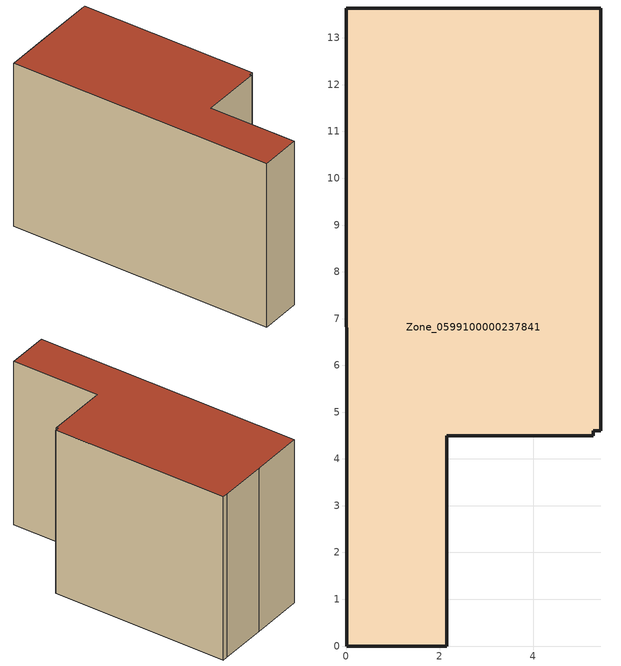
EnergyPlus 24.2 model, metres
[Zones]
Zone_0599100000237841
 floor ground (C_G): 5.29,4.5 2.15,4.5 2.15,0 0.01,0 0,13.64 2.7,13.64 5.2,13.64 5.45,13.64 5.45,4.6 5.29,4.6 z0
 wall outside (C_F): 0.01,0 2.15,0 2.15,4.5 5.29,4.5 5.29,4.6 5.45,4.6 5.45,13.64 5.2,13.64 2.7,13.64 0,13.64 0.01,0 z0:8.75
 roof outside (C_R): 2.15,4.5 5.29,4.5 5.29,4.6 5.45,4.6 5.45,13.64 5.2,13.64 2.7,13.64 0,13.64 0.01,0 2.15,0 z8.75
[BUILDING]
Pand.0599100000237841: North Axis=0; Terrain=City; Loads Convergence Tolerance Value=0.04; Temperature Convergence Tolerance Value=0.4; Solar Distribution=FullExterior; Maximum Number of Warmup Days=25; Minimum Number of Warmup Days=1
[Site:Location]
Rotterdam.The.Hague.AP_ZH_NLD Design_Conditions: Latitude=51.96; Longitude=4.45; Time Zone=1; Elevation=-4.5
[SITE:GROUNDTEMPERATURE:BUILDINGSURFACE]
18, 18, 18, 18, 18, 18, 18, 18, 18, 18, 18, 18
[MATERIAL] Thermal Absorptance=0.9; Solar Absorptance=0.7; Visible Absorptance=0.7
Name | Roughness | Thickness | Conductivity | Density | Specific Heat
G.TC.1975-1991 | MediumSmooth | 0.15 | 0.288461 | 540 | 1210
F.TC.1975-1991 | Rough | 0.3 | 0.230769 | 1920 | 840
R.TC.1975-1991 | MediumRough | 0.2 | 0.153846 | 1500 | 1000
[CONSTRUCTION]
C_G: G.TC.1975-1991
C_F: F.TC.1975-1991
C_R: R.TC.1975-1991
[ZONE]
Zone_0599100000237841: Type=1; Multiplier=1; Ceiling Height=Autocalculate; Volume=Autocalculate; Floor Area=autocalculate; Part of Total Floor Area=Yes
[ZONEINFILTRATION:DESIGNFLOWRATE]
Infil_Zone_0599100000237841: Zone or ZoneList or Space or SpaceList=Zone_0599100000237841; Schedule=AlwaysOn; Design Flow Rate Calculation Method=Flow/Area; Flow Rate per Floor Area=0.003; Constant Term Coefficient=1; Temperature Term Coefficient=0; Velocity Term Coefficient=0; Velocity Squared Term Coefficient=0
[HVACTEMPLATE:ZONE:IDEALLOADSAIRSYSTEM]
Zone_0599100000237841: Maximum Heating Supply Air Temperature=50; Minimum Cooling Supply Air Temperature=13; Maximum Heating Supply Air Humidity Ratio=0.0156; Minimum Cooling Supply Air Humidity Ratio=0.0077; Heating Limit=NoLimit; Cooling Limit=NoLimit; Dehumidification Control Type=ConstantSensibleHeatRatio; Cooling Sensible Heat Ratio=0.7; Dehumidification Setpoint=60; Humidification Control Type=None; Humidification Setpoint=30; Outdoor Air Method=None; Outdoor Air Flow Rate per Person=0.00944; Outdoor Air Flow Rate per Zone Floor Area=0; Outdoor Air Flow Rate per Zone=0; Demand Controlled Ventilation Type=None; Outdoor Air Economizer Type=NoEconomizer; Heat Recovery Type=None; Sensible Heat Recovery Effectiveness=0.7; Latent Heat Recovery Effectiveness=0.65
[ZONECONTROL:THERMOSTAT]
ThermostatControl_Zone_0599100000237841: Zone or ZoneList=Zone_0599100000237841; Control Type Schedule=DualSetpointControlType; Control 1=Thermostat_Zone_0599100000237841; Temperature Difference Between Cutout And Setpoint=0
[THERMOSTATSETPOINT:DUALSETPOINT]
Thermostat_Zone_0599100000237841: Heating Setpoint Temperature Schedule=HeatingSetpoint_Zone_0599100000237841; Cooling Setpoint Temperature Schedule=CoolingSetpoint_Zone_0599100000237841
[SCHEDULE:COMPACT]
HeatingSetpoint_Zone_0599100000237841: Through: 12/31, For: AllDays, Until: 24:00, 21
CoolingSetpoint_Zone_0599100000237841: Through: 12/31, For: AllDays, Until: 24:00, 24
DualSetpointControlType: Through: 12/31, For: AllDays, Until: 24:00, 4
AlwaysOn: Through: 12/31, For: AllDays, Until: 24:00, 1
